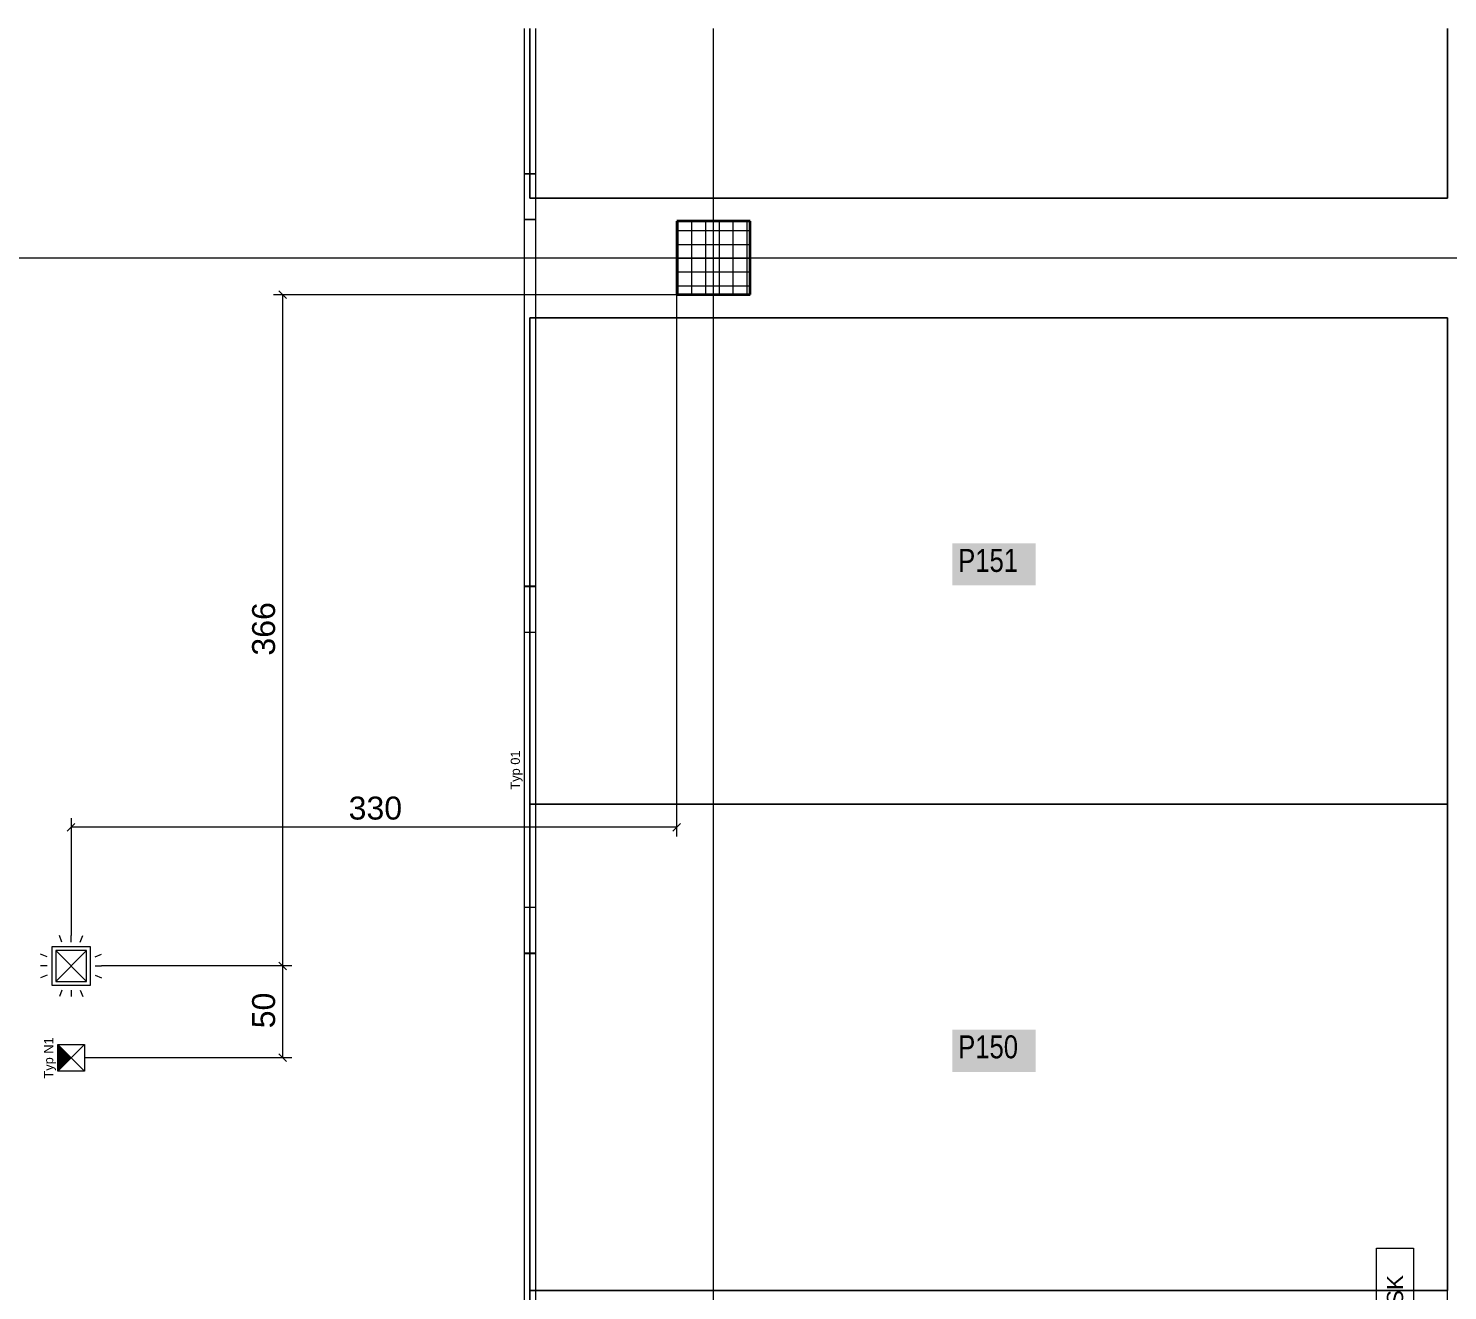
# Model space of a CAD drawing. Extents: x -1132 to 613, y -179 to 712.
# Drawn here: x -886.9 to -732.3, y 219.7 to 357.2 of the extents above; entities that cross this region are included whole.
import ezdxf
from ezdxf.lldxf.tags import DXFTag

# ---------------------------------------------------------------- set-up
doc = ezdxf.new("R2010")
doc.units = 0
doc.layers.get('0').update_dxf_attribs({"lineweight": 13})
for name, color, linetype, lineweight in [('C-PRKG-____-IDEN', 7, 'Continuous', 5), ('C-PRKG-____-OTLN', 7, 'Continuous', 9), ('S-COLS-____-MCUT', 7, 'Continuous', 35), ('S-COLS-____-OTLN', 7, 'Continuous', 9), ('S-GRID-____-OTLN', 7, 'Continuous', 5)]:
    doc.layers.add(name, color=color, linetype=linetype, lineweight=lineweight)
for name, color, linetype, lineweight, true_color in [('EL01_VVV_Mass', 7, 'Continuous', 13, 0xb2b200), ('EL01_WAN_BUS-KNX', 7, 'Continuous', 13, 0xcc0099), ('EL01_WAN_Leuchten', 7, 'Continuous', 13, 0x0080ff), ('EL01_WAN_Leuchtentyp', 7, 'Continuous', 13, 0x0099ff), ('EL01_WAN_Notbeleuchtungen', 7, 'Continuous', 13, 0x009900), ('EL01_WAN_Notbeleuchtungentyp', 7, 'Continuous', 13, 0x009900), ('EL01_WAN_Schlaufkasten', 1, 'Continuous', 13, 0xff0000)]:
    doc.layers.add(name, color=color, linetype=linetype, lineweight=lineweight, true_color=true_color)
doc.styles.get("Standard").update_dxf_attribs({"font": 'arial.ttf'})
tags = doc.linetypes.add('_Rasterlinie_', pattern=[0.375, 0.2, -0.05, 0.075, -0.05]).pattern_tags.tags
tags[10:11] = [DXFTag(74, 4), DXFTag(75, 0), DXFTag(340, '0'), DXFTag(46, 1.0), DXFTag(50, 0.0), DXFTag(44, 0.0), DXFTag(45, 0.0)]
tags[8:9] = [DXFTag(74, 4), DXFTag(75, 0), DXFTag(340, '0'), DXFTag(46, 1.0), DXFTag(50, 0.0), DXFTag(44, 0.0), DXFTag(45, 0.0)]
tags[6:7] = [DXFTag(74, 4), DXFTag(75, 0), DXFTag(340, '0'), DXFTag(46, 1.0), DXFTag(50, 0.0), DXFTag(44, 0.0), DXFTag(45, 0.0)]
tags[4:5] = [DXFTag(74, 4), DXFTag(75, 0), DXFTag(340, '0'), DXFTag(46, 1.0), DXFTag(50, 0.0), DXFTag(44, 0.0), DXFTag(45, 0.0)]

# ---------------------------------------------------------------- blocks, each defined once
blk = doc.blocks.new('Referenz-A0UJ2V7QXE', base_point=(-1140.16, -173.77))
at = {"layer": 'C-PRKG-____-IDEN', "color": 7, "linetype": 'Continuous', "ltscale": 0.13, "true_color": 0xffffff}
for points in [[(-786.24, 296.47), (-777.17, 296.47), (-786.24, 301.07)], [(-777.17, 296.47), (-786.24, 301.07), (-777.17, 301.07)], [(-786.24, 243.48), (-777.17, 243.48), (-786.24, 248.08)], [(-777.17, 243.48), (-786.24, 248.08), (-777.17, 248.08)]]:
    blk.add_solid(points, dxfattribs=at)
at = {"layer": 'C-PRKG-____-OTLN', "color": 0, "linetype": 'Continuous', "ltscale": 0.13}
for p, q in [((-832.29, 338.66), (-832.29, 357.16)), ((-832.29, 357.16), (-832.29, 338.66)), ((-832.29, 338.66), (-832.29, 357.16)), ((-732.29, 338.66), (-732.29, 357.16)), ((-732.29, 338.66), (-732.29, 357.16)), ((-732.29, 357.16), (-732.29, 338.66)), ((-832.29, 338.66), (-732.29, 338.66)), ((-832.29, 338.66), (-732.29, 338.66)), ((-732.29, 338.66), (-832.29, 338.66)), ((-832.29, 338.66), (-832.29, 338.66)), ((-732.29, 338.66), (-732.29, 338.66)), ((-832.29, 325.63), (-732.29, 325.63)), ((-832.29, 325.63), (-832.29, 272.64)), ((-832.29, 325.63), (-832.29, 272.64)), ((-732.29, 325.63), (-832.29, 325.63)), ((-832.29, 325.63), (-732.29, 325.63)), ((-832.29, 272.64), (-832.29, 325.63)), ((-832.29, 325.63), (-832.29, 325.63)), ((-732.29, 325.63), (-732.29, 272.64)), ((-732.29, 272.64), (-732.29, 325.63)), ((-732.29, 325.63), (-732.29, 272.64)), ((-732.29, 325.63), (-732.29, 325.63)), ((-832.29, 272.64), (-732.29, 272.64)), ((-832.29, 272.64), (-832.29, 219.65)), ((-832.29, 272.64), (-832.29, 219.65)), ((-732.29, 272.64), (-832.29, 272.64)), ((-832.29, 272.64), (-732.29, 272.64)), ((-832.29, 219.65), (-832.29, 272.64)), ((-832.29, 272.64), (-832.29, 272.64)), ((-832.29, 272.64), (-732.29, 272.64)), ((-832.29, 272.64), (-732.29, 272.64)), ((-732.29, 272.64), (-832.29, 272.64)), ((-832.29, 272.64), (-832.29, 272.64)), ((-732.29, 272.64), (-732.29, 219.65)), ((-732.29, 219.65), (-732.29, 272.64)), ((-732.29, 272.64), (-732.29, 219.65)), ((-732.29, 272.64), (-732.29, 272.64)), ((-732.29, 272.64), (-732.29, 272.64)), ((-832.29, 219.65), (-732.29, 219.65)), ((-832.29, 219.65), (-832.29, 166.66)), ((-832.29, 219.65), (-832.29, 166.66)), ((-732.29, 219.65), (-832.29, 219.65)), ((-832.29, 219.65), (-732.29, 219.65)), ((-832.29, 166.66), (-832.29, 219.65)), ((-832.29, 219.65), (-832.29, 219.65)), ((-832.29, 219.65), (-732.29, 219.65)), ((-832.29, 219.65), (-732.29, 219.65)), ((-732.29, 219.65), (-832.29, 219.65)), ((-832.29, 219.65), (-832.29, 219.65)), ((-732.29, 166.66), (-732.29, 219.65)), ((-732.29, 219.65), (-732.29, 219.65)), ((-732.29, 219.65), (-732.29, 219.65))]:
    blk.add_line(p, q, dxfattribs=at)
at = {"layer": 'S-COLS-____-MCUT', "color": 0, "linetype": 'Continuous', "ltscale": 0.35}
for p, q in [((-808.29, 336.16), (-816.29, 336.16)), ((-816.29, 336.16), (-816.29, 328.16)), ((-808.29, 328.16), (-808.29, 336.16)), ((-816.29, 328.16), (-808.29, 328.16))]:
    blk.add_line(p, q, dxfattribs=at)
at = {"layer": 'S-COLS-____-OTLN', "color": 0, "linetype": 'Continuous', "ltscale": 0.13}
for p, q in [((-816.13, 328.16), (-816.13, 336.16)), ((-814.63, 328.16), (-814.63, 336.16)), ((-813.13, 328.16), (-813.13, 336.16)), ((-811.63, 328.16), (-811.63, 336.16)), ((-810.13, 328.16), (-810.13, 336.16)), ((-808.63, 328.16), (-808.63, 336.16)), ((-816.29, 335.13), (-808.29, 335.13)), ((-816.29, 333.63), (-808.29, 333.63)), ((-816.29, 332.13), (-808.29, 332.13)), ((-816.29, 330.63), (-808.29, 330.63)), ((-816.29, 329.13), (-808.29, 329.13))]:
    blk.add_line(p, q, dxfattribs=at)
at = {"layer": 'S-GRID-____-OTLN', "color": 0, "linetype": '_Rasterlinie_', "ltscale": 0.13}
for p, q in [((-812.29, 96.36), (-812.29, 357.16)), ((-1093.73, 332.16), (-191.86, 332.16))]:
    blk.add_line(p, q, dxfattribs=at)
at = {"layer": 'C-PRKG-____-IDEN', "color": 0, "linetype": 'Continuous', "ltscale": 0.13, "char_height": 2.5, "attachment_point": 1}
for s, insert in [('{\\W0.8;\\fArial;P151}', (-785.62, 300.45)), ('{\\W0.8;\\fArial;P150}', (-785.62, 247.46))]:
    blk.add_mtext(s, dxfattribs=dict(at, insert=insert))
blk = doc.blocks.new('Maß-A0UJ2VA4XE', base_point=(-880.82, 244.6))
at = {"color": 0, "lineweight": -2}
for p, q in [((-858.81, 254.6), (-859.64, 255.43)), ((-858.23, 255.02), (-878.96, 255.02)), ((-859.23, 255.02), (-859.23, 245.02)), ((-858.23, 245.02), (-880.82, 245.02)), ((-858.81, 244.6), (-859.64, 245.43))]:
    blk.add_line(p, q, dxfattribs=at)
at = {"color": 0, "lineweight": -2, "insert": (-862.56, 248.23), "char_height": 2.5, "attachment_point": 1, "rotation": 90}
blk.add_mtext('{\\fArial;50}', dxfattribs=at)
blk = doc.blocks.new('Kabelkanal-A0UJ2VA6XE', base_point=(-832.88, 296.37))
at = {"color": 0, "linetype": 'ByBlock', "lineweight": -2, "ltscale": 0.13}
for p, q in [((-832.88, 336.39), (-832.88, 336.37)), ((-832.88, 336.39), (-831.68, 336.39)), ((-832.88, 296.4), (-832.88, 336.39)), ((-832.88, 336.37), (-831.68, 336.37)), ((-832.88, 296.37), (-832.88, 336.37)), ((-831.68, 336.39), (-831.68, 336.37)), ((-831.68, 336.39), (-831.68, 296.4)), ((-831.68, 336.37), (-831.68, 296.37)), ((-832.88, 296.4), (-832.88, 296.37)), ((-831.68, 296.4), (-832.88, 296.4)), ((-831.68, 296.37), (-832.88, 296.37)), ((-831.68, 296.4), (-831.68, 296.37))]:
    blk.add_line(p, q, dxfattribs=at)
blk = doc.blocks.new('Notleuchte eckig-A0UJ2VDWXE', base_point=(-883.74, 243.56))
at = {"color": 0, "lineweight": -2}
for p, q in [((-880.82, 243.56), (-883.74, 246.48)), ((-880.82, 246.48), (-883.74, 243.56)), ((-883.74, 243.56), (-883.74, 246.48)), ((-883.74, 246.48), (-880.82, 246.48)), ((-880.82, 246.48), (-880.82, 243.56)), ((-880.82, 243.56), (-883.74, 243.56))]:
    blk.add_line(p, q, dxfattribs=at)
for points in [[(-882.28, 245.02), (-883.74, 245.02), (-883.74, 246.48)], [(-883.74, 243.56), (-882.28, 245.02), (-883.74, 245.02)]]:
    blk.add_solid(points, dxfattribs=at)
blk = doc.blocks.new('Bemerkung 1-A0UJ2VDYXE', base_point=(-885.23, 242.75))
at = {"color": 0, "lineweight": -2, "insert": (-885.23, 242.75), "char_height": 1, "attachment_point": 1, "rotation": 90}
blk.add_mtext('{\\fArial;Typ N1}', dxfattribs=at)
blk = doc.blocks.new('Bewegungsmelder UP-A0UJ2VF6XE', base_point=(-885.61, 251.69))
at = {"color": 0, "lineweight": -2}
for p, q in [((-883.29, 257.63), (-883.56, 258.34)), ((-882.28, 257.63), (-882.28, 258.34)), ((-881.28, 257.63), (-881.01, 258.34)), ((-884.38, 257.12), (-884.38, 252.92)), ((-880.18, 257.12), (-884.38, 257.12)), ((-880.18, 252.92), (-880.18, 257.12)), ((-884.9, 256.02), (-885.61, 256.29)), ((-880.6, 256.7), (-883.96, 256.7)), ((-883.96, 256.7), (-883.96, 253.34)), ((-883.96, 256.7), (-880.6, 253.34)), ((-880.6, 256.7), (-883.96, 253.34)), ((-880.6, 253.34), (-880.6, 256.7)), ((-879.67, 256.02), (-878.96, 256.29)), ((-884.9, 255.02), (-885.61, 255.02)), ((-884.9, 254.01), (-885.61, 253.74)), ((-879.67, 255.02), (-878.96, 255.02)), ((-879.67, 254.01), (-878.96, 253.74)), ((-884.38, 252.92), (-880.18, 252.92)), ((-883.96, 253.34), (-880.6, 253.34)), ((-883.29, 252.4), (-883.56, 251.69)), ((-882.28, 252.4), (-882.28, 251.69)), ((-881.28, 252.4), (-881.01, 251.69))]:
    blk.add_line(p, q, dxfattribs=at)
blk = doc.blocks.new('Schlaufkasten Decke (multi)-A0UJ2VFSXE', base_point=(-740.02, 215.01))
at = {"color": 0, "linetype": 'ByBlock', "lineweight": -2, "ltscale": 0.13}
for p, q in [((-740.02, 224.29), (-736.02, 224.29)), ((-740.02, 215.01), (-740.02, 224.29)), ((-736.02, 224.29), (-736.02, 215.01)), ((-736.02, 215.01), (-740.02, 215.01))]:
    blk.add_line(p, q, dxfattribs=at)
at = {"color": 0, "linetype": 'ByBlock', "lineweight": -2, "ltscale": 0.13, "insert": (-738.9, 218.07), "char_height": 1.76, "attachment_point": 1, "rotation": 90}
blk.add_mtext('{\\fArial;SK}', dxfattribs=at)
blk = doc.blocks.new('Maß-A0UJ2VFWXE', base_point=(-882.7, 258.34))
at = {"color": 0, "lineweight": -2}
for p, q in [((-816.28, 269.13), (-816.28, 328.16)), ((-882.28, 271.13), (-882.28, 258.34)), ((-882.7, 269.72), (-881.87, 270.55)), ((-816.28, 270.13), (-882.28, 270.13)), ((-816.7, 269.72), (-815.87, 270.55))]:
    blk.add_line(p, q, dxfattribs=at)
at = {"color": 0, "lineweight": -2, "insert": (-852.04, 273.47), "char_height": 2.5, "attachment_point": 1}
blk.add_mtext('{\\fArial;330}', dxfattribs=at)
blk = doc.blocks.new('LED-Langfeldleuchte 37W-A0UJ2VK2XE', base_point=(-832.88, 341.29))
at = {"color": 0, "linetype": 'ByBlock', "lineweight": -2, "ltscale": 0.13}
for p, q in [((-832.88, 341.3), (-832.88, 357.16)), ((-832.88, 341.29), (-832.88, 357.16)), ((-831.68, 357.16), (-831.68, 341.3)), ((-831.68, 357.16), (-831.68, 341.29)), ((-832.88, 341.3), (-832.88, 341.29)), ((-831.68, 341.3), (-832.88, 341.3)), ((-831.68, 341.29), (-832.88, 341.29)), ((-831.68, 341.3), (-831.68, 341.29))]:
    blk.add_line(p, q, dxfattribs=at)
blk = doc.blocks.new('LED-Langfeldleuchte 37W-A0UJ2VLYXE', base_point=(-832.88, 261.38))
at = {"color": 0, "linetype": 'ByBlock', "lineweight": -2, "ltscale": 0.13}
for p, q in [((-832.88, 291.38), (-832.88, 291.37)), ((-832.88, 261.38), (-832.88, 291.38)), ((-832.88, 291.38), (-831.68, 291.38)), ((-832.88, 261.38), (-832.88, 291.37)), ((-832.88, 291.37), (-831.68, 291.37)), ((-831.68, 291.38), (-831.68, 291.37)), ((-831.68, 291.38), (-831.68, 261.38)), ((-831.68, 291.37), (-831.68, 261.38)), ((-832.88, 261.38), (-832.88, 261.38)), ((-831.68, 261.38), (-832.88, 261.38)), ((-831.68, 261.38), (-832.88, 261.38)), ((-831.68, 261.38), (-831.68, 261.38))]:
    blk.add_line(p, q, dxfattribs=at)
blk = doc.blocks.new('Bemerkung 1-A0UJ2VM0XE', base_point=(-834.38, 274.23))
at = {"color": 0, "lineweight": -2, "insert": (-834.38, 274.23), "char_height": 1, "attachment_point": 1, "rotation": 90}
blk.add_mtext('{\\fArial;Typ 01}', dxfattribs=at)
blk = doc.blocks.new('Kabelkanal-A0UJ2VMUXE', base_point=(-832.88, 336.32))
at = {"color": 0, "linetype": 'ByBlock', "lineweight": -2, "ltscale": 0.13}
for p, q in [((-832.88, 336.35), (-832.88, 357.16)), ((-832.88, 336.32), (-832.88, 357.16)), ((-831.68, 357.16), (-831.68, 336.35)), ((-831.68, 357.16), (-831.68, 336.32)), ((-832.88, 336.35), (-832.88, 336.32)), ((-831.68, 336.35), (-832.88, 336.35)), ((-831.68, 336.32), (-832.88, 336.32)), ((-831.68, 336.35), (-831.68, 336.32))]:
    blk.add_line(p, q, dxfattribs=at)
blk = doc.blocks.new('Maß-A0UJ2VNYXE', base_point=(-878.96, 254.6))
at = {"color": 0, "lineweight": -2}
for p, q in [((-860.23, 328.16), (-816.28, 328.16)), ((-858.81, 327.75), (-859.64, 328.58)), ((-859.23, 328.16), (-859.23, 255.02)), ((-858.81, 254.6), (-859.64, 255.43)), ((-858.23, 255.02), (-878.96, 255.02))]:
    blk.add_line(p, q, dxfattribs=at)
at = {"color": 0, "lineweight": -2, "insert": (-862.56, 288.83), "char_height": 2.5, "attachment_point": 1, "rotation": 90}
blk.add_mtext('{\\fArial;366}', dxfattribs=at)
blk = doc.blocks.new('Kabelkanal-A0UJ2VREXE', base_point=(-832.88, 216.39))
at = {"color": 0, "linetype": 'ByBlock', "lineweight": -2, "ltscale": 0.13}
for p, q in [((-832.88, 256.41), (-832.88, 256.38)), ((-832.88, 256.41), (-831.68, 256.41)), ((-832.88, 216.42), (-832.88, 256.41)), ((-832.88, 256.38), (-831.68, 256.38)), ((-832.88, 216.39), (-832.88, 256.38)), ((-831.68, 256.41), (-831.68, 256.38)), ((-831.68, 256.41), (-831.68, 216.42)), ((-831.68, 256.38), (-831.68, 216.39)), ((-832.88, 216.42), (-832.88, 216.39)), ((-831.68, 216.42), (-832.88, 216.42)), ((-831.68, 216.39), (-832.88, 216.39)), ((-831.68, 216.42), (-831.68, 216.39))]:
    blk.add_line(p, q, dxfattribs=at)
blk = doc.blocks.new('Kabelkanal-A0UJ2VRQXE', base_point=(-832.88, 256.38))
at = {"color": 0, "linetype": 'ByBlock', "lineweight": -2, "ltscale": 0.13}
for p, q in [((-832.88, 296.4), (-832.88, 296.37)), ((-832.88, 296.4), (-831.68, 296.4)), ((-832.88, 256.41), (-832.88, 296.4)), ((-832.88, 296.37), (-831.68, 296.37)), ((-832.88, 256.38), (-832.88, 296.37)), ((-831.68, 296.4), (-831.68, 296.37)), ((-831.68, 296.4), (-831.68, 256.41)), ((-831.68, 296.37), (-831.68, 256.38)), ((-832.88, 256.41), (-832.88, 256.38)), ((-831.68, 256.41), (-832.88, 256.41)), ((-831.68, 256.38), (-832.88, 256.38)), ((-831.68, 256.41), (-831.68, 256.38))]:
    blk.add_line(p, q, dxfattribs=at)

msp = doc.modelspace()

# ---------------------------------------------------------------- block references
at = {"color": 9, "lineweight": 25, "ltscale": 0.25, "true_color": 0xc0c0c0}
msp.add_blockref('Referenz-A0UJ2V7QXE', (-1140.16, -173.77), dxfattribs=at)
at = {"layer": 'EL01_VVV_Mass', "linetype": 'Continuous', "ltscale": 0.13}
for name, p in [('Maß-A0UJ2VFWXE', (-882.7, 258.34)), ('Maß-A0UJ2VNYXE', (-878.96, 254.6)), ('Maß-A0UJ2VA4XE', (-880.82, 244.6))]:
    msp.add_blockref(name, p, dxfattribs=at)
at = {"layer": 'EL01_WAN_BUS-KNX', "linetype": 'Continuous', "ltscale": 0.13}
msp.add_blockref('Bewegungsmelder UP-A0UJ2VF6XE', (-885.61, 251.69), dxfattribs=at)
at = {"layer": 'EL01_WAN_Leuchten', "ltscale": 0.13}
for name, p in [('LED-Langfeldleuchte 37W-A0UJ2VK2XE', (-832.88, 341.29)), ('Kabelkanal-A0UJ2VMUXE', (-832.88, 336.32)), ('Kabelkanal-A0UJ2VA6XE', (-832.88, 296.37)), ('Kabelkanal-A0UJ2VRQXE', (-832.88, 256.38)), ('LED-Langfeldleuchte 37W-A0UJ2VLYXE', (-832.88, 261.38)), ('Kabelkanal-A0UJ2VREXE', (-832.88, 216.39))]:
    msp.add_blockref(name, p, dxfattribs=at)
at = {"layer": 'EL01_WAN_Leuchtentyp', "ltscale": 0.13}
msp.add_blockref('Bemerkung 1-A0UJ2VM0XE', (-834.38, 274.23), dxfattribs=at)
at = {"layer": 'EL01_WAN_Notbeleuchtungen', "linetype": 'Continuous', "ltscale": 0.13}
msp.add_blockref('Notleuchte eckig-A0UJ2VDWXE', (-883.74, 243.56), dxfattribs=at)
at = {"layer": 'EL01_WAN_Notbeleuchtungentyp', "linetype": 'Continuous', "ltscale": 0.13}
msp.add_blockref('Bemerkung 1-A0UJ2VDYXE', (-885.23, 242.75), dxfattribs=at)
at = {"layer": 'EL01_WAN_Schlaufkasten', "ltscale": 0.13}
msp.add_blockref('Schlaufkasten Decke (multi)-A0UJ2VFSXE', (-740.02, 215.01), dxfattribs=at)

doc.saveas('drawing.dxf')
